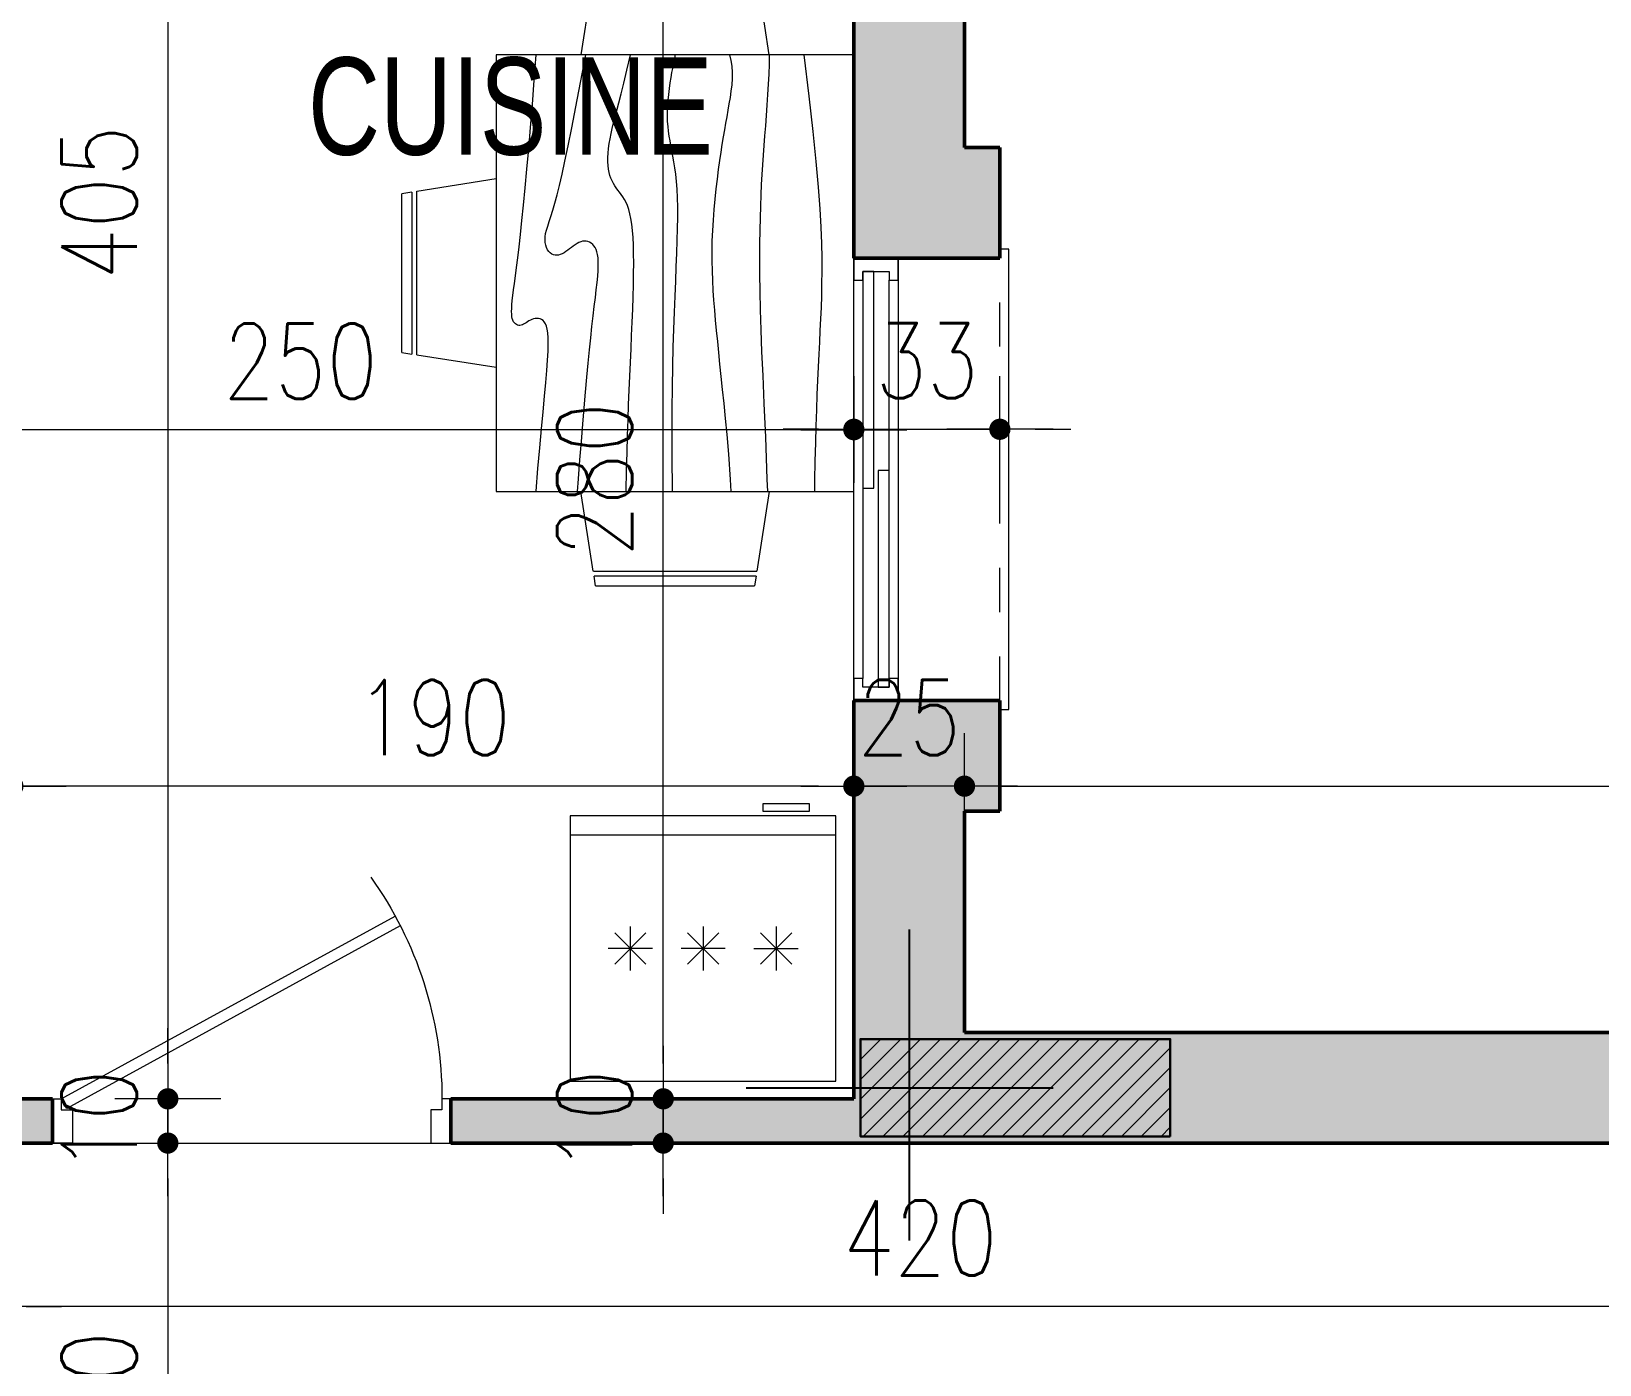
# Model space of a CAD drawing. Header units: millimetres. Extents: x 906 to 2589, y -1235 to -637.
# Drawn here: x 2469.742 to 2473.285, y -1225.365 to -1222.351 of the extents above; entities that cross this region are included whole.
import ezdxf

# ---------------------------------------------------------------- set-up
doc = ezdxf.new("R2010")
doc.units = ezdxf.units.MM
for name, pattern in [('AXES', [2, 1.25, -0.25, 0.25, -0.25]), ('CONTINOUS', [0]), ('HIDDEN', [0.375, 0.25, -0.125])]:
    doc.linetypes.add(name, pattern=pattern)
doc.layers.get('DEFPOINTS').update_dxf_attribs({"color": 255, "lineweight": 13})
for name, color, linetype, lineweight in [('A-signe', 7, 'Continuous', 9), ('APPUITS', 7, 'Continuous', 18), ('DIM.', 4, 'Continuous', 25), ('interrompu', 7, 'HIDDEN', 15), ('MENUISERIE', 7, 'Continuous', 13), ('MEUBLE', 35, 'Continuous', 15), ('MUR 0.5', 7, 'Continuous', 50), ('POTEAUX ARCH', 7, 'Continuous', 30), ('POTEAUX HACHURE', 7, 'Continuous', 15), ('SANITAIRE', 7, 'Continuous', 15), ('TEXTE', 7, 'Continuous', 20)]:
    doc.layers.add(name, color=color, linetype=linetype, lineweight=lineweight)
doc.layers.add('AXE', color=7, linetype='AXES')
doc.layers.add('TEINTE 1', color=30, linetype='Continuous')
doc.styles.add('atef', font='romans.shx', dxfattribs={"width": 0.8})
doc.styles.add('STYLE4', font='swisscl.ttf')
doc.dimstyles.new('COTEXT', dxfattribs={"dimscale": 0, "dimtxt": 0.17, "dimasz": 0.08, "dimexe": 0.015, "dimexo": 0.015, "dimgap": 0.07, "dimtad": 1, "dimdec": 0, "dimlfac": 100, "dimzin": 0, "dimdsep": 46, "dimtxsty": 'atef', "dimblk": 'SIG2', "dimcen": 0.15, "dimse1": 1, "dimse2": 1, "dimclrd": 256, "dimclre": 6, "dimclrt": 2, "dimadec": 0, "dimazin": 0, "dimtfac": 0.5, "dimtdec": 0, "dimtix": 1, "dimtmove": 2, "dimatfit": 1, "dimldrblk": 'SIG2', "dimfxl": 0.18, "dimtolj": 1, "dimtzin": 0, "dimlwd": 18, "dimarcsym": 0})

# ---------------------------------------------------------------- blocks, each defined once
blk = doc.blocks.new('PORTE 0.90')
at = {"layer": 'MENUISERIE'}
for points in [[(-0.7859, 0.3911), (-0.0325, -0.0217), (-0.02, 0), (-0.7742, 0.4132)], [(-0.9, 0), (-0.88, 0), (-0.88, -0.025), (-0.855, -0.025), (-0.855, -0.1), (-0.9, -0.1)], [(0, 0), (-0.02, 0), (-0.02, -0.025), (-0.045, -0.025), (-0.045, -0.1), (0, -0.1)]]:
    blk.add_lwpolyline(points, dxfattribs=at)
blk.add_arc((-0.02, 0), 0.86, 144.3645, 180, dxfattribs=at)
blk = doc.blocks.new('SIG2')
at = {"layer": 'A-signe'}
for p, q in [((0, 1.5), (0, 0.5)), ((0, 0.5), (0, -0.5)), ((-1.5, 0), (-0.5, 0)), ((-0.5, 0), (0.5, 0)), ((0.5, 0), (1.5, 0)), ((0, -0.5), (0, -1.5))]:
    blk.add_line(p, q, dxfattribs=at)
at = {"layer": 'A-signe', "const_width": 0.3}
blk.add_lwpolyline([(-0.15, 0, 1), (0.15, 0, 1)], format="xyb", close=True, dxfattribs=at)
blk = doc.blocks.new('*D258')
at = {"layer": 'DEFPOINTS', "color": 0, "transparency": 16777216}
for p in [(2469.8018, -1220.714), (2470.0505, -1224.764), (2471.1451, -1224.764)]:
    blk.add_point(p, dxfattribs=at)
at = {"layer": 'DIM.', "lineweight": 18, "transparency": 16777216}
blk.add_line((2470.0505, -1220.794), (2470.0505, -1224.684), dxfattribs=at)
at = {"layer": 'DIM.', "lineweight": 18, "transparency": 16777216, "xscale": 0.08, "yscale": 0.08, "zscale": 0.08}
for p, rotation in [((2470.0505, -1220.714), 90), ((2470.0505, -1224.764), 270)]:
    blk.add_blockref('SIG2', p, dxfattribs=dict(at, rotation=rotation))
at = {"layer": 'DIM.', "color": 2, "transparency": 16777216, "insert": (2469.8955, -1222.739), "char_height": 0.17, "attachment_point": 5, "rotation": 90, "style": 'atef'}
blk.add_mtext('\\A1;405', dxfattribs=at)
blk = doc.blocks.new('*D90')
at = {"layer": 'DEFPOINTS', "color": 0, "transparency": 16777216}
for p in [(2471.1205, -1224.864), (2470.0505, -1226.064), (2470.574, -1226.064)]:
    blk.add_point(p, dxfattribs=at)
at = {"layer": 'DIM.', "lineweight": 18, "transparency": 16777216}
blk.add_line((2470.0505, -1224.944), (2470.0505, -1225.984), dxfattribs=at)
at = {"layer": 'DIM.', "lineweight": 18, "transparency": 16777216, "xscale": 0.08, "yscale": 0.08, "zscale": 0.08}
for p, rotation in [((2470.0505, -1224.864), 90), ((2470.0505, -1226.064), 270)]:
    blk.add_blockref('SIG2', p, dxfattribs=dict(at, rotation=rotation))
at = {"layer": 'DIM.', "color": 2, "transparency": 16777216, "insert": (2469.8955, -1225.464), "char_height": 0.17, "attachment_point": 5, "rotation": 90, "style": 'atef'}
blk.add_mtext('\\A1;120', dxfattribs=at)
blk = doc.blocks.new('*D291')
at = {"layer": 'DEFPOINTS', "color": 0, "transparency": 16777216}
for p in [(2471.1451, -1224.764), (2470.0505, -1224.864), (2471.1969, -1224.864)]:
    blk.add_point(p, dxfattribs=at)
at = {"layer": 'DIM.', "lineweight": 18, "transparency": 16777216}
for p, q in [((2470.0505, -1224.684), (2470.0505, -1224.604)), ((2470.0505, -1224.764), (2470.0505, -1224.864)), ((2470.0505, -1224.944), (2470.0505, -1225.024))]:
    blk.add_line(p, q, dxfattribs=at)
at = {"layer": 'DIM.', "lineweight": 18, "transparency": 16777216, "xscale": 0.08, "yscale": 0.08, "zscale": 0.08}
for p, rotation in [((2470.0505, -1224.764), 270), ((2470.0505, -1224.864), 90)]:
    blk.add_blockref('SIG2', p, dxfattribs=dict(at, rotation=rotation))
at = {"layer": 'DIM.', "color": 2, "transparency": 16777216, "insert": (2469.8955, -1224.814), "char_height": 0.17, "attachment_point": 5, "rotation": 90, "style": 'atef'}
blk.add_mtext('\\A1;10', dxfattribs=at)
blk = doc.blocks.new('*D304')
at = {"layer": 'DEFPOINTS', "color": 0, "transparency": 16777216}
for p in [(2471.6004, -1224.0574), (2471.8504, -1224.364), (2471.6004, -1224.4185)]:
    blk.add_point(p, dxfattribs=at)
at = {"layer": 'DIM.', "lineweight": 18, "transparency": 16777216}
for p, q in [((2471.5204, -1224.0574), (2471.4404, -1224.0574)), ((2471.8504, -1224.0574), (2471.6004, -1224.0574)), ((2471.9304, -1224.0574), (2472.0104, -1224.0574))]:
    blk.add_line(p, q, dxfattribs=at)
at = {"layer": 'DIM.', "lineweight": 18, "transparency": 16777216, "xscale": 0.08, "yscale": 0.08, "zscale": 0.08}
blk.add_blockref('SIG2', (2471.6004, -1224.0574), dxfattribs=at)
at = {"layer": 'DIM.', "lineweight": 18, "transparency": 16777216, "xscale": 0.08, "yscale": 0.08, "zscale": 0.08, "rotation": 180}
blk.add_blockref('SIG2', (2471.8504, -1224.0574), dxfattribs=at)
at = {"layer": 'DIM.', "color": 2, "transparency": 16777216, "insert": (2471.7254, -1223.9024), "char_height": 0.17, "attachment_point": 5, "style": 'atef'}
blk.add_mtext('\\A1;25', dxfattribs=at)
blk = doc.blocks.new('*D121')
at = {"layer": 'DEFPOINTS', "color": 0, "transparency": 16777216}
for p in [(2471.6004, -1223.8695), (2469.7005, -1224.0574), (2469.7005, -1224.0574)]:
    blk.add_point(p, dxfattribs=at)
at = {"layer": 'DIM.', "lineweight": 18, "transparency": 16777216}
blk.add_line((2471.5204, -1224.0574), (2469.7805, -1224.0574), dxfattribs=at)
at = {"layer": 'DIM.', "lineweight": 18, "transparency": 16777216, "xscale": 0.08, "yscale": 0.08, "zscale": 0.08, "rotation": 180}
blk.add_blockref('SIG2', (2469.7005, -1224.0574), dxfattribs=at)
at = {"layer": 'DIM.', "lineweight": 18, "transparency": 16777216, "xscale": 0.08, "yscale": 0.08, "zscale": 0.08}
blk.add_blockref('SIG2', (2471.6004, -1224.0574), dxfattribs=at)
at = {"layer": 'DIM.', "color": 2, "transparency": 16777216, "insert": (2470.6505, -1223.9024), "char_height": 0.17, "attachment_point": 5, "style": 'atef'}
blk.add_mtext('\\A1;190', dxfattribs=at)
blk = doc.blocks.new('Frigo1')
for p, q in [((0, 0.6), (0, 0)), ((0.6, 0.6), (0, 0.6)), ((0.6, 0), (0.6, 0.6)), ((0.0007, 0.0439), (0.5982, 0.0439)), ((0, 0), (0.6, 0)), ((0.0601, -0.0276), (0.0601, -0.0096)), ((0.0601, -0.0096), (0.1642, -0.0096)), ((0.1642, -0.0276), (0.0601, -0.0276)), ((0.1642, -0.0096), (0.1642, -0.0276))]:
    blk.add_line(p, q)
at = {"color": 0}
for p, q in [((0.1702, 0.2646), (0.0995, 0.3354)), ((0.0995, 0.2646), (0.1702, 0.3354)), ((0.1349, 0.25), (0.1349, 0.35)), ((0.2641, 0.2646), (0.3348, 0.3354)), ((0.3348, 0.2646), (0.2641, 0.3354)), ((0.2995, 0.25), (0.2995, 0.35)), ((0.4287, 0.2646), (0.4994, 0.3354)), ((0.4994, 0.2646), (0.4287, 0.3354)), ((0.4641, 0.25), (0.4641, 0.35)), ((0.1849, 0.3), (0.0849, 0.3)), ((0.2495, 0.3), (0.3495, 0.3)), ((0.4141, 0.3), (0.5141, 0.3))]:
    blk.add_line(p, q, dxfattribs=at)
blk = doc.blocks.new('*D332')
at = {"layer": 'DEFPOINTS', "color": 0, "transparency": 16777216}
for p in [(2469.6504, -1224.864), (2473.8504, -1224.864), (2469.6504, -1225.2335)]:
    blk.add_point(p, dxfattribs=at)
at = {"layer": 'DIM.', "lineweight": 18, "transparency": 16777216}
blk.add_line((2473.7704, -1225.2335), (2469.7304, -1225.2335), dxfattribs=at)
at = {"layer": 'DIM.', "lineweight": 18, "transparency": 16777216, "xscale": 0.08, "yscale": 0.08, "zscale": 0.08, "rotation": 180}
blk.add_blockref('SIG2', (2469.6504, -1225.2335), dxfattribs=at)
at = {"layer": 'DIM.', "lineweight": 18, "transparency": 16777216, "xscale": 0.08, "yscale": 0.08, "zscale": 0.08}
blk.add_blockref('SIG2', (2473.8504, -1225.2335), dxfattribs=at)
at = {"layer": 'DIM.', "color": 2, "transparency": 16777216, "insert": (2471.7504, -1225.0785), "char_height": 0.17, "attachment_point": 5, "style": 'atef'}
blk.add_mtext('\\A1;420', dxfattribs=at)
blk = doc.blocks.new('*D333')
at = {"layer": 'DEFPOINTS', "color": 0, "transparency": 16777216}
for p in [(2469.5504, -1224.864), (2469.6504, -1224.864), (2469.5504, -1225.2335)]:
    blk.add_point(p, dxfattribs=at)
at = {"layer": 'DIM.', "lineweight": 18, "transparency": 16777216}
for p, q in [((2469.4704, -1225.2335), (2469.3904, -1225.2335)), ((2469.6504, -1225.2335), (2469.5504, -1225.2335)), ((2469.7304, -1225.2335), (2469.8104, -1225.2335))]:
    blk.add_line(p, q, dxfattribs=at)
at = {"layer": 'DIM.', "lineweight": 18, "transparency": 16777216, "xscale": 0.08, "yscale": 0.08, "zscale": 0.08}
blk.add_blockref('SIG2', (2469.5504, -1225.2335), dxfattribs=at)
at = {"layer": 'DIM.', "lineweight": 18, "transparency": 16777216, "xscale": 0.08, "yscale": 0.08, "zscale": 0.08, "rotation": 180}
blk.add_blockref('SIG2', (2469.6504, -1225.2335), dxfattribs=at)
at = {"layer": 'DIM.', "color": 2, "transparency": 16777216, "insert": (2469.6004, -1225.0785), "char_height": 0.17, "attachment_point": 5, "style": 'atef'}
blk.add_mtext('\\A1;10', dxfattribs=at)
blk = doc.blocks.new('*D377')
at = {"layer": 'DEFPOINTS', "color": 0, "transparency": 16777216}
for p in [(2471.1698, -1224.764), (2471.2762, -1224.764), (2471.2762, -1224.864)]:
    blk.add_point(p, dxfattribs=at)
at = {"layer": 'DIM.', "lineweight": 18, "transparency": 16777216}
for p, q in [((2471.1698, -1224.684), (2471.1698, -1224.604)), ((2471.1698, -1224.864), (2471.1698, -1224.764)), ((2471.1698, -1224.944), (2471.1698, -1225.024))]:
    blk.add_line(p, q, dxfattribs=at)
at = {"layer": 'DIM.', "lineweight": 18, "transparency": 16777216, "xscale": 0.08, "yscale": 0.08, "zscale": 0.08}
for p, rotation in [((2471.1698, -1224.764), 270), ((2471.1698, -1224.864), 90)]:
    blk.add_blockref('SIG2', p, dxfattribs=dict(at, rotation=rotation))
at = {"layer": 'DIM.', "color": 2, "transparency": 16777216, "insert": (2471.0148, -1224.814), "char_height": 0.17, "attachment_point": 5, "rotation": 90, "style": 'atef'}
blk.add_mtext('\\A1;10', dxfattribs=at)
blk = doc.blocks.new('*D378')
at = {"layer": 'DEFPOINTS', "color": 0, "transparency": 16777216}
for p in [(2471.1698, -1221.964), (2471.6004, -1221.964), (2471.2762, -1224.764)]:
    blk.add_point(p, dxfattribs=at)
at = {"layer": 'DIM.', "lineweight": 18, "transparency": 16777216}
blk.add_line((2471.1698, -1224.684), (2471.1698, -1222.044), dxfattribs=at)
at = {"layer": 'DIM.', "lineweight": 18, "transparency": 16777216, "xscale": 0.08, "yscale": 0.08, "zscale": 0.08}
for p, rotation in [((2471.1698, -1221.964), 90), ((2471.1698, -1224.764), 270)]:
    blk.add_blockref('SIG2', p, dxfattribs=dict(at, rotation=rotation))
at = {"layer": 'DIM.', "color": 2, "transparency": 16777216, "insert": (2471.0148, -1223.364), "char_height": 0.17, "attachment_point": 5, "rotation": 90, "style": 'atef'}
blk.add_mtext('\\A1;280', dxfattribs=at)
blk = doc.blocks.new('*D392')
at = {"layer": 'DEFPOINTS', "color": 0, "transparency": 16777216}
for p in [(2471.6004, -1222.864), (2471.9304, -1222.864), (2471.9304, -1223.2508)]:
    blk.add_point(p, dxfattribs=at)
at = {"layer": 'DIM.', "lineweight": 18, "transparency": 16777216}
for p, q in [((2471.5204, -1223.2508), (2471.4404, -1223.2508)), ((2471.6004, -1223.2508), (2471.9304, -1223.2508)), ((2472.0104, -1223.2508), (2472.0904, -1223.2508))]:
    blk.add_line(p, q, dxfattribs=at)
at = {"layer": 'DIM.', "lineweight": 18, "transparency": 16777216, "xscale": 0.08, "yscale": 0.08, "zscale": 0.08}
blk.add_blockref('SIG2', (2471.6004, -1223.2508), dxfattribs=at)
at = {"layer": 'DIM.', "lineweight": 18, "transparency": 16777216, "xscale": 0.08, "yscale": 0.08, "zscale": 0.08, "rotation": 180}
blk.add_blockref('SIG2', (2471.9304, -1223.2508), dxfattribs=at)
at = {"layer": 'DIM.', "color": 2, "transparency": 16777216, "insert": (2471.7654, -1223.0958), "char_height": 0.17, "attachment_point": 5, "style": 'atef'}
blk.add_mtext('\\A1;33', dxfattribs=at)
blk = doc.blocks.new('*D396')
at = {"layer": 'DEFPOINTS', "color": 0, "transparency": 16777216}
for p in [(2469.1004, -1224.0574), (2469.1004, -1224.2621), (2469.7005, -1224.2621)]:
    blk.add_point(p, dxfattribs=at)
at = {"layer": 'DIM.', "lineweight": 18, "transparency": 16777216}
blk.add_line((2469.6205, -1224.0574), (2469.1804, -1224.0574), dxfattribs=at)
at = {"layer": 'DIM.', "lineweight": 18, "transparency": 16777216, "xscale": 0.08, "yscale": 0.08, "zscale": 0.08, "rotation": 180}
blk.add_blockref('SIG2', (2469.1004, -1224.0574), dxfattribs=at)
at = {"layer": 'DIM.', "lineweight": 18, "transparency": 16777216, "xscale": 0.08, "yscale": 0.08, "zscale": 0.08}
blk.add_blockref('SIG2', (2469.7005, -1224.0574), dxfattribs=at)
at = {"layer": 'DIM.', "color": 2, "transparency": 16777216, "insert": (2469.4005, -1223.9024), "char_height": 0.17, "attachment_point": 5, "style": 'atef'}
blk.add_mtext('\\A1;60', dxfattribs=at)
blk = doc.blocks.new('*D397')
at = {"layer": 'DEFPOINTS', "color": 0, "transparency": 16777216}
for p in [(2469.1004, -1223.2518), (2469.1004, -1223.589), (2471.6004, -1223.589)]:
    blk.add_point(p, dxfattribs=at)
at = {"layer": 'DIM.', "lineweight": 18, "transparency": 16777216}
blk.add_line((2471.5204, -1223.2518), (2469.1804, -1223.2518), dxfattribs=at)
at = {"layer": 'DIM.', "lineweight": 18, "transparency": 16777216, "xscale": 0.08, "yscale": 0.08, "zscale": 0.08, "rotation": 180}
blk.add_blockref('SIG2', (2469.1004, -1223.2518), dxfattribs=at)
at = {"layer": 'DIM.', "lineweight": 18, "transparency": 16777216, "xscale": 0.08, "yscale": 0.08, "zscale": 0.08}
blk.add_blockref('SIG2', (2471.6004, -1223.2518), dxfattribs=at)
at = {"layer": 'DIM.', "color": 2, "transparency": 16777216, "insert": (2470.3504, -1223.0968), "char_height": 0.17, "attachment_point": 5, "style": 'atef'}
blk.add_mtext('\\A1;250', dxfattribs=at)
blk = doc.blocks.new('*D1604')
at = {"layer": 'DEFPOINTS', "color": 0, "transparency": 16777216}
for p in [(2475.7504, -1224.0574), (2471.8504, -1224.364), (2475.7504, -1224.364)]:
    blk.add_point(p, dxfattribs=at)
at = {"layer": 'DIM.', "lineweight": 18, "transparency": 16777216}
blk.add_line((2471.9304, -1224.0574), (2475.6704, -1224.0574), dxfattribs=at)
at = {"layer": 'DIM.', "lineweight": 18, "transparency": 16777216, "xscale": 0.08, "yscale": 0.08, "zscale": 0.08, "rotation": 180}
blk.add_blockref('SIG2', (2471.8504, -1224.0574), dxfattribs=at)
at = {"layer": 'DIM.', "lineweight": 18, "transparency": 16777216, "xscale": 0.08, "yscale": 0.08, "zscale": 0.08}
blk.add_blockref('SIG2', (2475.7504, -1224.0574), dxfattribs=at)
at = {"layer": 'DIM.', "color": 2, "transparency": 16777216, "insert": (2473.8004, -1223.9024), "char_height": 0.17, "attachment_point": 5, "style": 'atef'}
blk.add_mtext('\\A1;390', dxfattribs=at)

msp = doc.modelspace()

# ---------------------------------------------------------------- hatches: boundary and pattern name
at = {"layer": 'POTEAUX HACHURE'}
h = msp.add_hatch(dxfattribs=at)
h.set_pattern_fill('ANSI31', color=256, scale=0.01)
h.set_pattern_definition([(45, (1369.892602, -322.49866), (-0.0224506403, 0.0224506403), [])])
h.paths.add_polyline_path([(2472.3154, -1224.849), (2471.6152, -1224.849), (2471.6152, -1224.6291), (2472.3154, -1224.6291)])
at = {"layer": 'TEINTE 1', "linetype": 'CONTINOUS'}
h = msp.add_hatch(color=256, dxfattribs=at)
h.dxf.hatch_style = 1
h.paths.add_polyline_path([(2469.1004, -1223.8602), (2469.7005, -1223.8602), (2469.7005, -1223.7602), (2469.1004, -1223.7602), (2469.1004, -1220.714), (2470.6004, -1220.714), (2470.6004, -1220.814), (2470.8504, -1220.814), (2470.8504, -1220.714), (2471.4202, -1220.714), (2471.4202, -1220.764), (2471.8504, -1220.764), (2471.8504, -1220.614), (2469.0004, -1220.614), (2469.0004, -1222.764), (2465.5378, -1222.764), (2464.4504, -1223.6066), (2464.4504, -1225.0073), (2464.5504, -1225.0073), (2464.5504, -1224.064), (2464.6004, -1224.064), (2464.6004, -1223.6169), (2465.572, -1222.864), (2469.0004, -1222.864), (2469.0004, -1224.284), (2468.8504, -1224.284), (2468.8504, -1224.864), (2469.5504, -1224.864), (2469.5504, -1225.014), (2469.6504, -1225.014), (2469.6504, -1224.864), (2469.7899, -1224.864), (2469.7899, -1224.764), (2469.7005, -1224.764), (2469.7005, -1224.664), (2469.6005, -1224.664), (2469.6005, -1224.764), (2469.1004, -1224.764)])
h = msp.add_hatch(color=256, dxfattribs=at)
h.dxf.hatch_style = 1
h.paths.add_polyline_path([(2471.8504, -1221.714), (2470.8504, -1221.714), (2470.8504, -1221.614), (2470.6004, -1221.614), (2470.6004, -1221.964), (2471.6004, -1221.964), (2471.6004, -1222.864), (2471.9304, -1222.864), (2471.9304, -1222.614), (2471.8504, -1222.614)])
h = msp.add_hatch(color=256, dxfattribs=at)
h.dxf.hatch_style = 1
h.paths.add_polyline_path([(2474.9504, -1224.614), (2471.8504, -1224.614), (2471.8504, -1224.114), (2471.9304, -1224.114), (2471.9304, -1223.864), (2471.6004, -1223.864), (2471.6004, -1224.764), (2470.6899, -1224.764), (2470.6899, -1224.864), (2473.8504, -1224.864), (2473.8504, -1225.2149), (2473.9504, -1225.2149), (2473.9504, -1224.864), (2474.9504, -1224.864)])

# ---------------------------------------------------------------- linework, layer by layer
at = {"layer": 'APPUITS'}
msp.add_lwpolyline([(2471.9304, -1223.884), (2471.9504, -1223.884), (2471.9504, -1222.844), (2471.9304, -1222.844)], dxfattribs=at)
at = {"layer": 'AXE'}
for p, q in [((2471.7254, -1224.381), (2471.7254, -1225.084)), ((2471.3575, -1224.739), (2472.0508, -1224.739))]:
    msp.add_line(p, q, dxfattribs=at)
at = {"layer": 'interrompu', "ltscale": 0.2}
msp.add_line((2471.9304, -1223.864), (2471.9304, -1222.864), dxfattribs=at)
at = {"layer": 'MENUISERIE', "color": 2, "linetype": 'Continuous'}
for p, q in [((2471.6004, -1223.864), (2471.6004, -1222.864)), ((2471.7004, -1222.864), (2471.7004, -1223.864)), ((2471.6204, -1222.914), (2471.6204, -1223.814)), ((2471.6804, -1223.814), (2471.6804, -1222.914))]:
    msp.add_line(p, q, dxfattribs=at)
at = {"layer": 'MENUISERIE'}
msp.add_line((2469.7899, -1224.864), (2470.6899, -1224.864), dxfattribs=at)
at = {"layer": 'MENUISERIE', "color": 2, "linetype": 'Continuous', "extrusion": (0, 0, -1)}
for points in [[(-2471.7004, -1222.864), (-2471.6004, -1222.864), (-2471.6004, -1222.914), (-2471.6204, -1222.914), (-2471.6204, -1222.894), (-2471.6804, -1222.894), (-2471.6804, -1222.914), (-2471.7004, -1222.914), (-2471.7004, -1222.914)], [(-2471.6454, -1222.894), (-2471.6204, -1222.894), (-2471.6204, -1223.384), (-2471.6454, -1223.384), (-2471.6454, -1223.384)], [(-2471.6804, -1223.344), (-2471.6554, -1223.344), (-2471.6554, -1223.834), (-2471.6804, -1223.834), (-2471.6804, -1223.834)], [(-2471.7004, -1223.864), (-2471.7004, -1223.814), (-2471.6804, -1223.814), (-2471.6804, -1223.834), (-2471.6204, -1223.834), (-2471.6204, -1223.814), (-2471.6004, -1223.814), (-2471.6004, -1223.864), (-2471.6004, -1223.864)]]:
    msp.add_lwpolyline(points, close=True, dxfattribs=at)
at = {"layer": 'MEUBLE'}
for p, q in [((2471.0118, -1222.2247), (2470.9838, -1222.4043)), ((2471.4094, -1222.4043), (2471.3814, -1222.2247)), ((2470.7927, -1222.4042), (2470.7927, -1223.3916)), ((2471.6005, -1222.4042), (2470.7927, -1222.4042)), ((2471.6005, -1223.3916), (2471.6005, -1222.4042)), ((2470.7927, -1222.6851), (2470.6132, -1222.7131)), ((2470.6019, -1222.7149), (2470.5795, -1222.7184)), ((2470.5795, -1223.0774), (2470.5795, -1222.7184)), ((2470.6019, -1222.7148), (2470.6019, -1223.0809)), ((2470.6132, -1223.0826), (2470.6132, -1222.713)), ((2470.5795, -1223.0774), (2470.6019, -1223.0809)), ((2470.6131, -1223.0827), (2470.7927, -1223.1108)), ((2470.7927, -1223.3916), (2471.6005, -1223.3916)), ((2471.0118, -1223.5712), (2470.9838, -1223.3916)), ((2471.4094, -1223.3916), (2471.3814, -1223.5712)), ((2471.0119, -1223.5712), (2471.3815, -1223.5712)), ((2471.3797, -1223.5824), (2471.0136, -1223.5824)), ((2471.0171, -1223.6048), (2471.0136, -1223.5824)), ((2471.3796, -1223.5824), (2471.3761, -1223.6048)), ((2471.0171, -1223.6048), (2471.3761, -1223.6048))]:
    msp.add_line(p, q, dxfattribs=at)
for points in [[(2470.8824, -1223.3916), (2470.8824, -1223.3907), (2470.8866, -1223.3398), (2470.8907, -1223.2929), (2470.8947, -1223.2501), (2470.8983, -1223.2113), (2470.9016, -1223.1763), (2470.9045, -1223.1452), (2470.9069, -1223.1179), (2470.9086, -1223.0943), (2470.9097, -1223.0743), (2470.9101, -1223.0577), (2470.9099, -1223.044), (2470.9091, -1223.033), (2470.9078, -1223.0243), (2470.906, -1223.0175), (2470.9038, -1223.0122), (2470.9011, -1223.0082), (2470.8982, -1223.0052), (2470.8949, -1223.0029), (2470.8914, -1223.0014), (2470.8878, -1223.0005), (2470.8841, -1223.0003), (2470.8804, -1223.0006), (2470.8767, -1223.0014), (2470.8731, -1223.0026), (2470.8697, -1223.0042), (2470.8664, -1223.006), (2470.8633, -1223.0079), (2470.8602, -1223.0099), (2470.8573, -1223.0117), (2470.8544, -1223.0134), (2470.8516, -1223.0148), (2470.8488, -1223.0157), (2470.846, -1223.0162), (2470.8432, -1223.0161), (2470.8406, -1223.0155), (2470.838, -1223.0143), (2470.8357, -1223.0127), (2470.8335, -1223.0105), (2470.8316, -1223.0077), (2470.8301, -1223.0045), (2470.8288, -1223.0007), (2470.828, -1222.9963), (2470.8274, -1222.991), (2470.8273, -1222.9849), (2470.8274, -1222.9777), (2470.828, -1222.9693), (2470.8288, -1222.9596), (2470.8301, -1222.9484), (2470.8317, -1222.9356), (2470.8336, -1222.921), (2470.8358, -1222.9043), (2470.8383, -1222.8852), (2470.841, -1222.8634), (2470.844, -1222.8386), (2470.8472, -1222.8106), (2470.8506, -1222.7792), (2470.8542, -1222.744), (2470.858, -1222.7052), (2470.8619, -1222.6629), (2470.8658, -1222.6173), (2470.8699, -1222.5685), (2470.8741, -1222.5166), (2470.8782, -1222.4618), (2470.8824, -1222.4042)], [(2470.976, -1223.3916), (2470.978, -1223.3628), (2470.9815, -1223.3196), (2470.985, -1223.2787), (2470.9882, -1223.2396), (2470.9914, -1223.2022), (2470.9944, -1223.1666), (2470.9973, -1223.1329), (2471.0002, -1223.1012), (2471.003, -1223.0715), (2471.0059, -1223.0438), (2471.0087, -1223.0182), (2471.0114, -1222.9946), (2471.014, -1222.973), (2471.0164, -1222.9533), (2471.0185, -1222.9355), (2471.0203, -1222.9194), (2471.0217, -1222.905), (2471.0227, -1222.8923), (2471.0231, -1222.8811), (2471.0231, -1222.8714), (2471.0225, -1222.863), (2471.0215, -1222.8558), (2471.0201, -1222.8497), (2471.0182, -1222.8444), (2471.016, -1222.84), (2471.0133, -1222.8362), (2471.0104, -1222.833), (2471.0071, -1222.8303), (2471.0035, -1222.8282), (2470.9998, -1222.8266), (2470.9958, -1222.8257), (2470.9918, -1222.8254), (2470.9876, -1222.8258), (2470.9834, -1222.8269), (2470.9792, -1222.8286), (2470.975, -1222.8309), (2470.9708, -1222.8336), (2470.9666, -1222.8367), (2470.9624, -1222.8399), (2470.9582, -1222.8432), (2470.954, -1222.8463), (2470.9498, -1222.8493), (2470.9456, -1222.8519), (2470.9414, -1222.8541), (2470.9372, -1222.8558), (2470.9332, -1222.857), (2470.9292, -1222.8576), (2470.9253, -1222.8574), (2470.9216, -1222.8566), (2470.918, -1222.8549), (2470.9146, -1222.8524), (2470.9114, -1222.849), (2470.9086, -1222.8449), (2470.9063, -1222.8402), (2470.9045, -1222.8348), (2470.9032, -1222.8289), (2470.9027, -1222.8225), (2470.903, -1222.8156), (2470.9041, -1222.8084), (2470.9061, -1222.8005), (2470.9087, -1222.7916), (2470.912, -1222.7814), (2470.9159, -1222.7696), (2470.9202, -1222.7558), (2470.925, -1222.7398), (2470.9301, -1222.7212), (2470.9355, -1222.6996), (2470.9414, -1222.6744), (2470.9478, -1222.6448), (2470.955, -1222.61), (2470.9631, -1222.5694), (2470.9723, -1222.522), (2470.9828, -1222.4672), (2470.9946, -1222.4042)], [(2471.0862, -1223.3916), (2471.0863, -1223.3897), (2471.0871, -1223.3447), (2471.088, -1223.3031), (2471.0891, -1223.2646), (2471.0902, -1223.2287), (2471.0915, -1223.1947), (2471.0928, -1223.1623), (2471.0942, -1223.1308), (2471.0956, -1223.0999), (2471.097, -1223.0691), (2471.0984, -1223.0385), (2471.0996, -1223.0085), (2471.1008, -1222.9793), (2471.1017, -1222.9511), (2471.1025, -1222.9242), (2471.1029, -1222.8989), (2471.1031, -1222.8755), (2471.1029, -1222.8541), (2471.1024, -1222.8347), (2471.1015, -1222.8171), (2471.1003, -1222.8014), (2471.0987, -1222.7873), (2471.0968, -1222.7748), (2471.0945, -1222.7637), (2471.0919, -1222.7539), (2471.0889, -1222.7454), (2471.0857, -1222.7379), (2471.0822, -1222.7313), (2471.0786, -1222.7254), (2471.0748, -1222.72), (2471.0711, -1222.715), (2471.0674, -1222.7102), (2471.0638, -1222.7053), (2471.0604, -1222.7003), (2471.0572, -1222.695), (2471.0543, -1222.6895), (2471.0517, -1222.6836), (2471.0494, -1222.6772), (2471.0475, -1222.6703), (2471.0461, -1222.6629), (2471.0451, -1222.6548), (2471.0447, -1222.6461), (2471.0447, -1222.6367), (2471.0453, -1222.6267), (2471.0463, -1222.6162), (2471.0477, -1222.6053), (2471.0496, -1222.5941), (2471.0519, -1222.5825), (2471.0545, -1222.5707), (2471.0575, -1222.5585), (2471.0609, -1222.5454), (2471.0649, -1222.5307), (2471.0694, -1222.5134), (2471.0747, -1222.4929), (2471.0808, -1222.4684), (2471.0877, -1222.4391), (2471.0956, -1222.4042)], [(2471.1908, -1223.3916), (2471.1906, -1223.3822), (2471.1901, -1223.3187), (2471.1899, -1223.26), (2471.1902, -1223.2056), (2471.1907, -1223.1553), (2471.1916, -1223.1085), (2471.1926, -1223.065), (2471.1939, -1223.0244), (2471.1952, -1222.9863), (2471.1966, -1222.9503), (2471.198, -1222.9161), (2471.1993, -1222.8837), (2471.2005, -1222.8531), (2471.2015, -1222.8243), (2471.2022, -1222.7973), (2471.2026, -1222.7722), (2471.2027, -1222.749), (2471.2022, -1222.7277), (2471.2013, -1222.7083), (2471.1999, -1222.6907), (2471.1981, -1222.6745), (2471.1961, -1222.6597), (2471.194, -1222.6461), (2471.1917, -1222.6333), (2471.1894, -1222.6214), (2471.1872, -1222.6099), (2471.1852, -1222.5989), (2471.1834, -1222.588), (2471.1819, -1222.5773), (2471.1807, -1222.5665), (2471.1798, -1222.5555), (2471.1794, -1222.5442), (2471.1793, -1222.5325), (2471.1798, -1222.5202), (2471.1807, -1222.5073), (2471.1821, -1222.494), (2471.1837, -1222.4808), (2471.1856, -1222.4679), (2471.1876, -1222.4558), (2471.1895, -1222.4448), (2471.1913, -1222.4353), (2471.1929, -1222.4276), (2471.1941, -1222.422), (2471.195, -1222.418), (2471.1957, -1222.4154), (2471.1961, -1222.4135), (2471.1964, -1222.4119), (2471.1965, -1222.4101), (2471.1966, -1222.4077), (2471.1966, -1222.4042)], [(2471.3233, -1223.3916), (2471.3219, -1223.3641), (2471.318, -1223.3071), (2471.3143, -1223.2629), (2471.3107, -1223.2261), (2471.3072, -1223.1925), (2471.304, -1223.1611), (2471.3009, -1223.1316), (2471.298, -1223.1037), (2471.2953, -1223.0773), (2471.2928, -1223.0521), (2471.2904, -1223.0279), (2471.2882, -1223.0045), (2471.2862, -1222.9816), (2471.2844, -1222.9591), (2471.2829, -1222.9369), (2471.2817, -1222.9147), (2471.2808, -1222.8926), (2471.2803, -1222.8704), (2471.2803, -1222.8479), (2471.2807, -1222.825), (2471.2817, -1222.8016), (2471.2831, -1222.778), (2471.2849, -1222.7543), (2471.2871, -1222.7308), (2471.2895, -1222.7077), (2471.2921, -1222.6853), (2471.2948, -1222.6639), (2471.2976, -1222.6436), (2471.3004, -1222.6246), (2471.3032, -1222.6069), (2471.3059, -1222.5902), (2471.3087, -1222.5743), (2471.3114, -1222.5591), (2471.314, -1222.5443), (2471.3166, -1222.5299), (2471.3191, -1222.5155), (2471.3215, -1222.5011), (2471.3236, -1222.4867), (2471.3252, -1222.4723), (2471.3262, -1222.4581), (2471.3264, -1222.4441), (2471.3255, -1222.4304), (2471.3235, -1222.4171), (2471.32, -1222.4042)], [(2471.4058, -1223.3916), (2471.4049, -1223.3633), (2471.4013, -1223.2687), (2471.3981, -1223.1924), (2471.3953, -1223.1296), (2471.3929, -1223.0756), (2471.3911, -1223.0263), (2471.3897, -1222.9809), (2471.3888, -1222.939), (2471.3883, -1222.9003), (2471.3881, -1222.8645), (2471.3882, -1222.8315), (2471.3886, -1222.801), (2471.3892, -1222.7726), (2471.39, -1222.7462), (2471.3909, -1222.7213), (2471.392, -1222.6978), (2471.3933, -1222.6751), (2471.3947, -1222.6531), (2471.3962, -1222.6314), (2471.3978, -1222.6096), (2471.3995, -1222.5875), (2471.4013, -1222.5647), (2471.4031, -1222.5415), (2471.4048, -1222.518), (2471.4064, -1222.4945), (2471.4078, -1222.4711), (2471.4088, -1222.4481), (2471.4095, -1222.4258), (2471.4098, -1222.4042)], [(2471.5123, -1223.3916), (2471.5126, -1223.3663), (2471.5134, -1223.3225), (2471.5144, -1223.2814), (2471.5154, -1223.2428), (2471.5166, -1223.2066), (2471.5179, -1223.1725), (2471.5192, -1223.1403), (2471.5206, -1223.11), (2471.522, -1223.0812), (2471.5234, -1223.0538), (2471.5247, -1223.0273), (2471.5259, -1223.0013), (2471.527, -1222.9754), (2471.5278, -1222.9491), (2471.5284, -1222.9219), (2471.5287, -1222.8935), (2471.5285, -1222.8633), (2471.5279, -1222.8307), (2471.5266, -1222.7943), (2471.5243, -1222.7525), (2471.5207, -1222.7035), (2471.5156, -1222.6459), (2471.5087, -1222.5779), (2471.4997, -1222.4979), (2471.4883, -1222.4042)]]:
    msp.add_lwpolyline(points, dxfattribs=at)
at = {"layer": 'MUR 0.5'}
for p, q in [((2471.8504, -1222.614), (2471.8504, -1221.714)), ((2471.6004, -1222.864), (2471.6004, -1221.964)), ((2471.8504, -1222.614), (2471.9304, -1222.614)), ((2471.9304, -1222.614), (2471.9304, -1222.864)), ((2471.9304, -1222.864), (2471.6004, -1222.864)), ((2471.6004, -1224.764), (2471.6004, -1223.864)), ((2471.6004, -1223.864), (2471.9304, -1223.864)), ((2471.9304, -1223.864), (2471.9304, -1224.114)), ((2471.8504, -1224.614), (2471.8504, -1224.114)), ((2471.9304, -1224.114), (2471.8504, -1224.114)), ((2474.9504, -1224.614), (2471.8504, -1224.614)), ((2469.7899, -1224.764), (2469.7005, -1224.764)), ((2469.7899, -1224.764), (2469.7899, -1224.864)), ((2471.6004, -1224.764), (2470.6899, -1224.764)), ((2470.6899, -1224.764), (2470.6899, -1224.864)), ((2469.7899, -1224.864), (2469.6504, -1224.864)), ((2473.8504, -1224.864), (2470.6899, -1224.864))]:
    msp.add_line(p, q, dxfattribs=at)
at = {"layer": 'POTEAUX ARCH'}
msp.add_lwpolyline([(2472.3154, -1224.849), (2471.6152, -1224.849), (2471.6152, -1224.6291), (2472.3154, -1224.6291)], close=True, dxfattribs=at)

# ---------------------------------------------------------------- block references
at = {"layer": 'MENUISERIE', "xscale": -1}
msp.add_blockref('PORTE 0.90', (2469.7899, -1224.764), dxfattribs=at)
at = {"layer": 'SANITAIRE', "rotation": 180}
msp.add_blockref('Frigo1', (2471.5595, -1224.1243), dxfattribs=at)

# ---------------------------------------------------------------- texts
at = {"layer": 'TEXTE', "style": 'STYLE4'}
msp.add_text('CUISINE', height=0.22, dxfattribs=at).set_placement((2470.3673, -1222.6304))

# ---------------------------------------------------------------- dimensions: what is measured, and where the dimension line sits
at = {"layer": 'DIM.'}
for base, p1, p2, picture, middle in [((2470.0505, -1224.764), (2469.8018, -1220.714), (2471.1451, -1224.764), '*D258', (2469.8955, -1222.739)), ((2471.1698, -1221.964), (2471.2762, -1224.764), (2471.6004, -1221.964), '*D378', (2471.0148, -1223.364)), ((2470.0505, -1224.864), (2471.1451, -1224.764), (2471.1969, -1224.864), '*D291', (2469.8955, -1224.814)), ((2471.1698, -1224.764), (2471.2762, -1224.864), (2471.2762, -1224.764), '*D377', (2471.0148, -1224.814)), ((2470.0505, -1226.064), (2471.1205, -1224.864), (2470.574, -1226.064), '*D90', (2469.8955, -1225.464))]:
    dim = msp.add_linear_dim(base=base, p1=p1, p2=p2, angle=90, dimstyle='COTEXT', override={"dimscale": 1}, dxfattribs=at)
    dim.commit()
    dim.dimension.update_dxf_attribs({"geometry": picture, "text_midpoint": middle})
for base, p1, p2, picture, middle in [((2471.9304, -1223.2508), (2471.6004, -1222.864), (2471.9304, -1222.864), '*D392', (2471.7654, -1223.0958)), ((2469.1004, -1223.2518), (2471.6004, -1223.589), (2469.1004, -1223.589), '*D397', (2470.3504, -1223.0968)), ((2469.1004, -1224.0574), (2469.7005, -1224.2621), (2469.1004, -1224.2621), '*D396', (2469.4005, -1223.9024)), ((2469.7005, -1224.0574), (2471.6004, -1223.8695), (2469.7005, -1224.0574), '*D121', (2470.6505, -1223.9024)), ((2471.6004, -1224.0574), (2471.8504, -1224.364), (2471.6004, -1224.4185), '*D304', (2471.7254, -1223.9024)), ((2475.7504, -1224.0574), (2471.8504, -1224.364), (2475.7504, -1224.364), '*D1604', (2473.8004, -1223.9024)), ((2469.5504, -1225.2335), (2469.6504, -1224.864), (2469.5504, -1224.864), '*D333', (2469.6004, -1225.0785)), ((2469.6504, -1225.2335), (2473.8504, -1224.864), (2469.6504, -1224.864), '*D332', (2471.7504, -1225.0785))]:
    dim = msp.add_linear_dim(base=base, p1=p1, p2=p2, dimstyle='COTEXT', override={"dimscale": 1}, dxfattribs=at)
    dim.commit()
    dim.dimension.update_dxf_attribs({"geometry": picture, "text_midpoint": middle})

doc.saveas('drawing.dxf')
